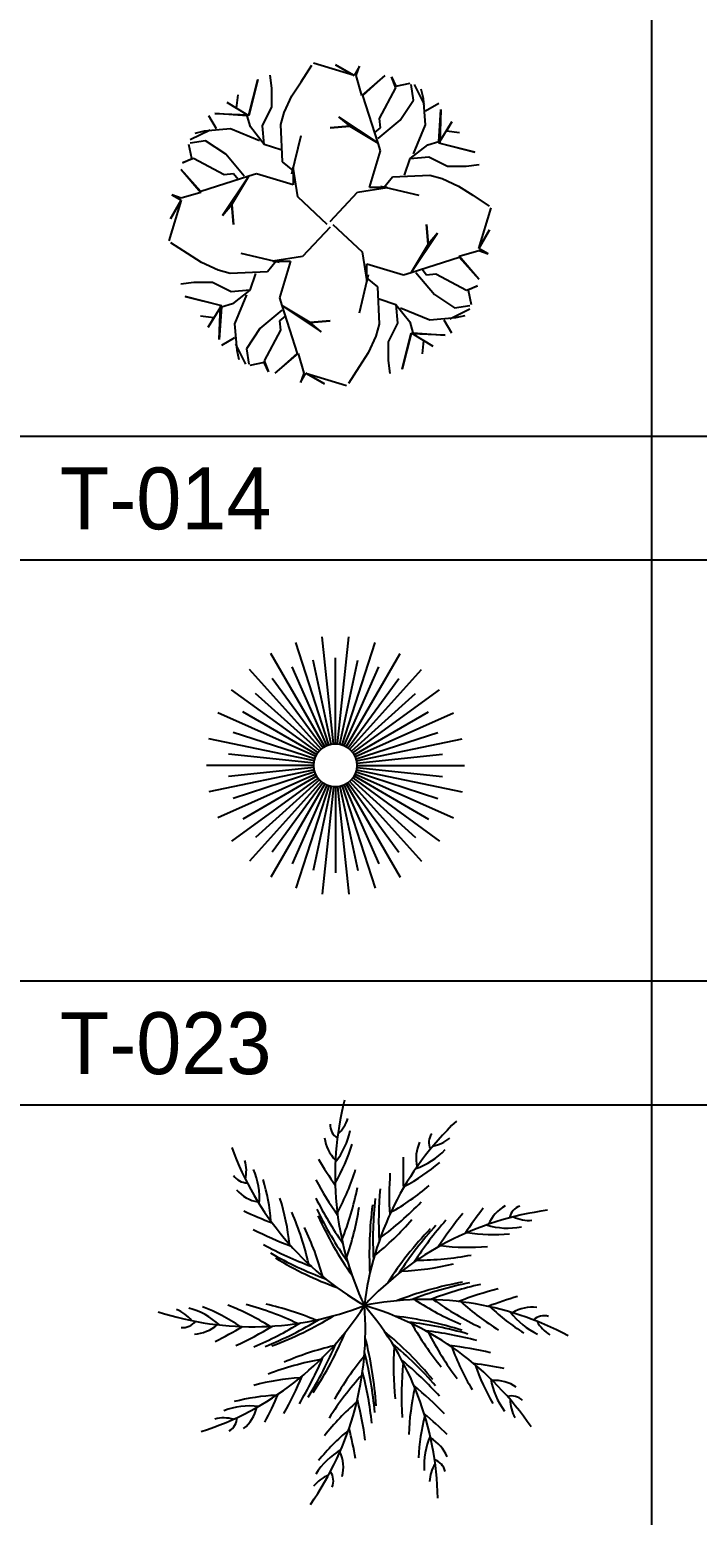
# Model space of a CAD drawing. Header units: millimetres. Extents: x 0 to 25200, y 0 to 17820.
# Drawn here: x 5728 to 7022, y 12363 to 15242 of the extents above; entities that cross this region are included whole.
import ezdxf
from ezdxf.enums import TextEntityAlignment as Align

# ---------------------------------------------------------------- set-up
doc = ezdxf.new("R2010")
doc.units = ezdxf.units.MM
doc.header["$LTSCALE"] = 100
doc.header["$MEASUREMENT"] = 0
for name, color, linetype in [('CO-TREE', 251, 'Continuous'), ('TB-FORM', 7, 'Continuous'), ('TB-TEXT', 4, 'Continuous')]:
    doc.layers.add(name, color=color, linetype=linetype)
doc.styles.add('DH-TEXT', font='')
doc.styles.get('DH-TEXT').set_extended_font_data('HY울릉도L')

# ---------------------------------------------------------------- blocks, each defined once
blk = doc.blocks.new('T-014')
at = {"layer": 'CO-TREE'}
for p, q in [((-63, 262.3), (-42.3, 294.2)), ((39.9, 274.3), (-38.7, 298.3)), ((39.9, 274.3), (3.8, 295.1)), ((3.8, 295.1), (39.9, 274.3)), ((50.6, 292.4), (39.9, 274.3)), ((44.1, 274.3), (50.6, 292.4)), ((-164.2, 198.4), (-146.6, 266.5)), ((-146.6, 266.5), (-164.2, 196.5)), ((-119.5, 249.7), (-122.7, 275.1)), ((-80.7, 234.8), (-63, 262.3)), ((54.8, 235.9), (44.1, 274.3)), ((99.6, 274.3), (54.8, 235.9)), ((57, 235.9), (99.6, 274.3)), ((120.9, 250.4), (112.2, 271.6)), ((112.2, 271.6), (120.9, 253.6)), ((120.9, 253.6), (148.3, 259.4)), ((-188.1, 211.3), (-185, 236.8)), ((-119.5, 213.5), (-119.5, 249.7)), ((-95.6, 202.9), (-80.7, 234.8)), ((86.7, 143.3), (57, 235.9)), ((88.9, 191.2), (120.9, 250.4)), ((154.7, 226.9), (150.5, 256.7)), ((176, 217.9), (157, 256.7)), ((174.1, 229.6), (169.6, 247.7)), ((-164.2, 196.5), (-205.8, 221.9)), ((-205.8, 221.9), (-188.1, 211.3)), ((-137.6, 177.1), (-119.5, 213.5)), ((-101.9, 179.4), (-95.6, 202.9)), ((129.3, 188.1), (154.7, 226.9)), ((178.3, 179), (174.1, 229.6)), ((178.3, 206.1), (203.7, 221)), ((203.7, 146.5), (207.9, 208.8)), ((207.9, 208.8), (205.7, 143.3)), ((-227, 171), (-241.9, 196.5)), ((-167.4, 196.5), (-229.7, 200.7)), ((-229.7, 200.7), (-164.2, 198.4)), ((-161.1, 175.2), (-167.4, 196.5)), ((-134.4, 141), (-161.1, 175.2)), ((-134.4, 141), (-137.6, 177.1)), ((-98.7, 107.1), (-101.9, 179.4)), ((31.5, 176.3), (-6.8, 173.2)), ((-6.8, 173.2), (31.5, 176.3)), ((86.7, 143.3), (10.3, 193.9)), ((10.3, 193.9), (31.5, 176.3)), ((31.5, 176.3), (86.7, 143.3)), ((80.3, 164.1), (90.9, 173.2)), ((86.7, 152.4), (129.3, 188.1)), ((90.9, 173.2), (88.9, 191.2)), ((154.7, 122.6), (178.3, 179)), ((203.7, 143.3), (229.2, 184.9)), ((229.2, 184.9), (218.6, 167.3)), ((-238.7, 168.7), (-277.6, 149.7)), ((-247.8, 147.5), (-277.6, 143.3)), ((-250.5, 166.8), (-268.5, 162.3)), ((-199.9, 171), (-250.5, 166.8)), ((-208.9, 122), (-247.8, 147.5)), ((-143.4, 147.5), (-199.9, 171)), ((-80.7, 83.6), (-63, 158.1)), ((182.5, 140.2), (203.7, 146.5)), ((218.6, 167.3), (244.1, 164.1)), ((-274.4, 113.6), (-280.3, 141)), ((-173.2, 79.4), (-208.9, 122)), ((-101.9, 130.4), (-134.4, 141)), ((69.6, 57.1), (90.9, 128.4)), ((90.9, 128.4), (86.7, 143.3)), ((148.3, 113.5), (182.5, 140.2)), ((148.3, 113.5), (184.4, 116.7)), ((184.4, 116.7), (220.8, 98.6)), ((273.8, 125.7), (203.7, 143.3)), ((205.7, 143.3), (273.8, 125.7)), ((-256.8, 49.7), (-295.2, 92.3)), ((-295.2, 92.3), (-256.8, 47.5)), ((-271.3, 113.6), (-292.5, 104.9)), ((-292.5, 104.9), (-274.4, 113.6)), ((-212.1, 81.7), (-271.3, 113.6)), ((-77.9, 90.1), (-98.7, 107.1)), ((-68.9, 39.1), (-77.9, 96.5)), ((-77.9, 96.5), (-77.9, 62.3)), ((137.7, 81), (148.3, 113.5)), ((220.8, 98.6), (257, 98.6)), ((257, 98.6), (282.4, 101.8)), ((-164.2, 79.4), (-256.8, 49.7)), ((-164.2, 79.4), (-214.8, 3)), ((-194, 83.6), (-212.1, 81.7)), ((-197.2, 24.2), (-164.2, 79.4)), ((-185, 73), (-194, 83.6)), ((-149.3, 83.6), (-164.2, 79.4)), ((-77.9, 62.3), (-149.3, 83.6)), ((90.9, 59.8), (165.4, 42.2)), ((97.3, 57.1), (114.4, 77.9)), ((114.4, 77.9), (186.7, 81)), ((186.7, 81), (210.2, 74.7)), ((210.2, 74.7), (242.1, 59.8)), ((242.1, 59.8), (269.6, 42.2)), ((-295.2, 32.6), (-319.1, -46)), ((-295.2, 32.6), (-316, -3.5)), ((-316, -3.5), (-295.2, 32.6)), ((-295.2, 36.8), (-313.3, 43.3)), ((-313.3, 43.3), (-295.2, 32.6)), ((-256.8, 47.5), (-295.2, 36.8)), ((-12.4, -14.1), (-68.9, 39.1)), ((-6.8, -8.4), (46.4, 48)), ((46.4, 48), (103.8, 57.1)), ((103.8, 57.1), (69.6, 57.1)), ((269.6, 42.2), (301.5, 21.4)), ((-214.8, 3), (-197.2, 24.2)), ((-197.2, 24.2), (-194, -14.1)), ((-194, -14.1), (-197.2, 24.2)), ((281.6, -60.8), (305.6, 17.9)), ((-6.8, -19.7), (-60, -76.2)), ((-1.1, -14.1), (55.3, -67.3)), ((183.6, -52.4), (180.4, -14.1)), ((180.4, -14.1), (183.6, -52.4)), ((281.6, -60.8), (302.4, -24.7)), ((302.4, -24.7), (281.6, -60.8)), ((-283.1, -70.3), (-315.1, -49.6)), ((150.6, -107.6), (201.2, -31.1)), ((183.6, -52.4), (150.6, -107.6)), ((201.2, -31.1), (183.6, -52.4)), ((-255.7, -88), (-283.1, -70.3)), ((-104.5, -88), (-179, -70.3)), ((-110.9, -85.2), (-128, -106)), ((-60, -76.2), (-117.4, -85.2)), ((-117.4, -85.2), (-83.2, -85.2)), ((-83.2, -85.2), (-104.5, -156.6)), ((55.3, -67.3), (64.4, -124.7)), ((150.6, -107.6), (243.2, -77.9)), ((243.2, -75.7), (281.6, -65)), ((281.6, -120.5), (243.2, -75.7)), ((243.2, -77.9), (281.6, -120.5)), ((299.7, -71.5), (281.6, -60.8)), ((281.6, -65), (299.7, -71.5)), ((-223.8, -102.9), (-255.7, -88)), ((-200.2, -109.2), (-223.8, -102.9)), ((-128, -106), (-200.2, -109.2)), ((-151.2, -109.2), (-161.9, -141.7)), ((67.1, -111.8), (49.5, -186.3)), ((64.4, -90.5), (135.7, -111.8)), ((64.4, -124.7), (64.4, -90.5)), ((135.7, -111.8), (150.6, -107.6)), ((159.7, -107.6), (195.4, -150.1)), ((171.4, -101.1), (180.4, -111.8)), ((180.4, -111.8), (198.5, -109.8)), ((198.5, -109.8), (257.7, -141.7)), ((-270.5, -126.8), (-296, -129.9)), ((-234.4, -126.8), (-270.5, -126.8)), ((-198, -144.9), (-234.4, -126.8)), ((-161.9, -141.7), (-198, -144.9)), ((-161.9, -141.7), (-196, -168.4)), ((64.4, -118.2), (85.1, -135.3)), ((85.1, -135.3), (88.3, -207.5)), ((257.7, -141.7), (278.9, -133.1)), ((278.9, -133.1), (260.8, -141.7)), ((260.8, -141.7), (266.7, -169.2)), ((-219.3, -171.5), (-287.3, -153.9)), ((-287.3, -153.9), (-217.3, -171.5)), ((-217.3, -171.5), (-242.8, -213.1)), ((-221.5, -237), (-219.3, -171.5)), ((-196, -168.4), (-217.3, -174.7)), ((-168.3, -150.7), (-191.8, -207.2)), ((-104.5, -156.6), (-100.3, -171.5)), ((-100.3, -171.5), (-23.8, -222.1)), ((-45.1, -204.5), (-100.3, -171.5)), ((-100.3, -171.5), (-70.6, -264.1)), ((88.3, -158.5), (120.8, -169.2)), ((120.8, -169.2), (147.5, -203.3)), ((120.8, -169.2), (124, -205.3)), ((195.4, -150.1), (234.2, -175.6)), ((234.2, -175.6), (264, -171.4)), ((-232.2, -195.4), (-257.7, -192.3)), ((-242.8, -213.1), (-232.2, -195.4)), ((-217.3, -174.7), (-221.5, -237)), ((-100.3, -180.5), (-142.8, -216.2)), ((-93.8, -192.3), (-104.5, -201.3)), ((-104.5, -201.3), (-102.5, -219.4)), ((-45.1, -204.5), (-6.8, -201.3)), ((-6.8, -201.3), (-45.1, -204.5)), ((129.9, -175.6), (186.3, -199.1)), ((186.3, -199.1), (236.9, -194.9)), ((213.4, -199.1), (228.3, -224.6)), ((225.2, -196.9), (264, -177.9)), ((236.9, -194.9), (255, -190.5)), ((-191.8, -207.2), (-187.6, -257.8)), ((-142.8, -216.2), (-168.3, -255.1)), ((-102.5, -219.4), (-134.4, -278.6)), ((-23.8, -222.1), (-45.1, -204.5)), ((88.3, -207.5), (82, -231.1)), ((124, -205.3), (105.9, -241.7)), ((133, -294.6), (150.6, -224.6)), ((150.6, -226.6), (133, -294.6)), ((147.5, -203.3), (153.8, -224.6)), ((150.6, -224.6), (192.2, -250.1)), ((216.1, -228.8), (150.6, -226.6)), ((153.8, -224.6), (216.1, -228.8)), ((-191.8, -234.3), (-217.3, -249.2)), ((-189.6, -246), (-170.6, -284.9)), ((-187.6, -257.8), (-183.2, -275.8)), ((-168.3, -255.1), (-164.1, -284.9)), ((82, -231.1), (67.1, -263)), ((105.9, -241.7), (105.9, -277.8)), ((174.6, -239.5), (171.4, -264.9)), ((192.2, -250.1), (174.6, -239.5)), ((-134.4, -281.7), (-161.9, -287.6)), ((-134.4, -278.6), (-125.8, -299.8)), ((-125.8, -299.8), (-134.4, -281.7)), ((-70.6, -264.1), (-113.2, -302.5)), ((-113.2, -302.5), (-68.4, -264.1)), ((-68.4, -264.1), (-57.7, -302.5)), ((67.1, -263), (49.5, -290.4)), ((105.9, -277.8), (109.1, -303.3)), ((-57.7, -302.5), (-64.2, -320.6)), ((-64.2, -320.6), (-53.5, -302.5)), ((-53.5, -302.5), (-17.4, -323.3)), ((-17.4, -323.3), (-53.5, -302.5)), ((-53.5, -302.5), (25.2, -326.4)), ((49.5, -290.4), (28.7, -322.3))]:
    blk.add_line(p, q, dxfattribs=at)
blk = doc.blocks.new('T-023')
at = {"layer": 'CO-TREE'}
for p, q in [((-19.4, 42.4), (-83.4, 240.7)), ((-10.5, 44.2), (-32.7, 251.8)), ((-2.5, 44.2), (19.3, 251.8)), ((6, 42.4), (70, 240.7)), ((-27.4, 38.4), (-131.8, 219.3)), ((-14.9, 43.3), (-50, 206.4)), ((-6.9, 44.2), (-6.9, 210.9)), ((1.5, 43.3), (36.6, 206.4)), ((14, 38.4), (118.4, 219.3)), ((-34, 33.1), (-173.2, 188.2)), ((-23.4, 40.6), (-90.5, 193.1)), ((10, 40.6), (77.5, 193.1)), ((20.6, 33.1), (160.2, 188.2)), ((-39.8, 26.4), (-208.3, 149.1)), ((-30.9, 35.7), (-129.6, 170.9)), ((17.1, 35.7), (115.8, 170.9)), ((26.9, 26.4), (194.9, 149.1)), ((-37.1, 30), (-161.6, 142)), ((24.2, 30), (148.2, 142)), ((-45.1, 19.3), (-234.9, 104.2)), ((-42.5, 22.9), (-186.5, 106.4)), ((29.5, 22.9), (173.6, 106.4)), ((31.8, 19.3), (221.6, 104.2)), ((-46.9, 14.9), (-205.2, 66.4)), ((33.1, 14.9), (191.8, 66.4)), ((-47.4, 10.9), (-251.8, 54)), ((34, 10.9), (238.5, 54)), ((-48.2, 2.4), (-256.7, 2.4)), ((-48.2, 6.4), (-214, 24.2)), ((34.9, 6.4), (200.7, 24.2)), ((34.9, 2.4), (243.3, 2.4)), ((-47.4, -6), (-251.8, -49.2)), ((-45.1, -14.5), (-234.9, -99.4)), ((-48.2, -1.6), (-214, -19.4)), ((-39.8, -21.6), (-208.3, -144.3)), ((-46.9, -10), (-205.2, -61.6)), ((-42.5, -18), (-186.5, -101.6)), ((-34, -28.3), (-173.2, -183.4)), ((-37.1, -25.1), (-161.6, -137.2)), ((20.6, -28.3), (160.2, -183.4)), ((24.2, -25.1), (148.2, -137.2)), ((26.9, -21.6), (194.9, -144.3)), ((29.5, -18), (173.6, -101.6)), ((31.8, -14.5), (221.6, -99.4)), ((33.1, -10), (191.8, -61.6)), ((34, -6), (238.5, -49.2)), ((34.9, -1.6), (200.7, -19.4)), ((-27.4, -33.6), (-131.8, -214.5)), ((-30.9, -30.9), (-129.6, -166.1)), ((-23.4, -35.8), (-90.5, -188.3)), ((-19.4, -37.6), (-83.4, -235.8)), ((-14.9, -38.5), (-50, -201.6)), ((-10.5, -39.4), (-32.7, -247)), ((-6.9, -39.4), (-6.9, -206.1)), ((-2.5, -39.4), (19.3, -247)), ((1.5, -38.5), (36.6, -201.6)), ((6, -37.6), (70, -235.8)), ((10, -35.8), (77.5, -188.3)), ((14, -33.6), (118.4, -214.5)), ((17.1, -30.9), (115.8, -166.1))]:
    blk.add_line(p, q, dxfattribs=at)
blk.add_circle((-6.9, 2.4), 41.8, dxfattribs=at)
blk = doc.blocks.new('T-032')
at = {"layer": 'CO-TREE'}
for centre, radius, start, end in [((538.7, 252.1), 588, 165.6722, 205.3952), ((-28.2, 350), 30.4, 177.5807, 236.8411), ((-90.9, 384), 70.1, 312.2337, 342.1531), ((591.6, -68.1), 588, 133.6319, 173.355), ((2.4, 333.3), 72.4, 186.6805, 225.3361), ((-159.6, 366.6), 142.2, 321.2407, 348.8143), ((163, 315.6), 30.4, 145.5404, 204.8009), ((127.8, 377.8), 70.1, 280.1934, 310.1128), ((302.5, 508.6), 588, 200.1725, 239.8955), ((-368.8, 422.9), 369.8, 329.8542, 342.6334), ((60.4, 399.5), 142.2, 289.2004, 316.774), ((180, 285.3), 72.4, 154.6403, 193.2959), ((-291.2, 260.7), 70.1, 346.734, 16.6534), ((-337.9, 207.5), 142.2, 355.741, 23.3146), ((519.9, 630.5), 693.9, 209.9899, 214.9402), ((-441.4, 396.6), 451.9, 331.3545, 342.9126), ((776.3, 262.6), 693.9, 177.9496, 182.8999), ((-87.1, 558.1), 369.8, 297.814, 310.5932), ((-220.2, 268.2), 30.4, 212.081, 271.3414), ((-542.2, 135.3), 369.8, 4.3545, 17.1337), ((524.1, 573.2), 693.9, 208.3688, 215.0123), ((749.6, 211.8), 693.9, 176.3286, 182.972), ((-162.6, 574.3), 451.9, 299.3143, 310.8723), ((-185.6, 271.8), 72.4, 221.1808, 259.8364), ((-587.1, 72.5), 451.9, 5.8548, 17.4128), ((533.1, 520.3), 693.9, 206.7498, 215.1093), ((-602.4, 350.5), 609, 338.4771, 348.4323), ((718, 127.8), 693.9, 173.4439, 183.1632), ((729.1, 162.2), 693.9, 174.7096, 183.069), ((72.6, 809.8), 693.9, 244.4902, 249.4404), ((-693.7, -56.6), 609, 12.9774, 22.9325), ((541.9, 485.2), 693.9, 205.4841, 215.2035), ((549.9, 459.4), 693.9, 204.3202, 215.2997), ((-555, 275.4), 558.9, 340.8363, 351.2284), ((440.1, -398.4), 588, 97.6319, 137.355), ((711, 101.7), 693.9, 172.2799, 183.2595), ((-323.5, 620.7), 609, 306.4368, 316.392), ((732.4, -264.8), 693.9, 140.3286, 146.972), ((783.9, -239.4), 693.9, 141.9496, 146.8999), ((314.8, 129.4), 72.4, 118.6403, 157.2959), ((318.8, 164), 30.4, 109.5404, 168.8009), ((108.6, 765), 693.9, 242.8691, 249.5126), ((-612.1, -91.7), 558.9, 15.3366, 25.7287), ((-323.2, 531.9), 558.9, 308.796, 319.1882), ((636.4, -331.2), 693.9, 136.2799, 147.2595), ((657.4, -314.2), 693.9, 137.4439, 147.1632), ((686.7, -292.9), 693.9, 138.7096, 147.069), ((285.1, 292.1), 142.2, 253.2004, 280.774), ((326.9, 234.9), 70.1, 244.1934, 274.1128), ((145.9, 726.5), 693.9, 241.2501, 249.6096), ((207.5, 564.7), 451.9, 263.3143, 274.8723), ((259.1, 507.2), 369.8, 261.814, 274.5932), ((173, 702.5), 693.9, 239.9844, 249.7037), ((194.3, 685.7), 693.9, 238.8205, 249.8), ((104.6, 696.7), 609, 270.4368, 280.392), ((52.7, 624.7), 558.9, 272.796, 283.1882), ((321.7, -637.7), 693.9, 100.2799, 111.2595), ((348.7, -636.2), 693.9, 101.4439, 111.1632), ((384.9, -636.2), 693.9, 102.7096, 111.069), ((438.3, -640.3), 693.9, 104.3286, 110.972), ((-418, -421.8), 451.9, 57.5529, 69.111), ((-382.7, -585.4), 609, 64.6755, 74.6307), ((-304.6, -543.1), 558.9, 67.0347, 77.4268), ((123.3, -576.6), 588, 61.6319, 101.355), ((411.3, 478.8), 558.9, 236.796, 247.1882), ((495.6, 506.6), 609, 234.4368, 244.392), ((501.2, 339.3), 451.9, 227.3143, 238.8723), ((495, -650), 693.9, 105.9496, 110.8999), ((-208.9, 546.7), 588, 251.8706, 291.5936), ((-382.2, -72.9), 70.1, 38.4321, 68.3515), ((-369.4, -142.5), 142.2, 47.4391, 75.0127), ((-488.9, 315.1), 588, 287.8706, 327.5936), ((-439.4, -347.6), 369.8, 56.0526, 68.8318), ((-441.3, 565.3), 693.9, 291.6825, 301.4019), ((-414.9, 571.5), 693.9, 290.5186, 301.4981), ((-578.5, -48.2), 588, 324.9681, 4.6912), ((-438.3, -383.4), 588, 0.9681, 40.6912), ((-156.9, -564.6), 588, 34.0339, 73.7569), ((-9.4, -710.6), 693.9, 72.6819, 83.6614), ((509.2, 262.5), 369.8, 225.814, 238.5932), ((403.8, 73.1), 142.2, 217.2004, 244.774), ((332.2, -75.9), 72.4, 82.6403, 121.2959), ((355.8, -50.3), 30.4, 73.5404, 132.8009), ((-344.1, -12.5), 30.4, 263.7791, 323.0395), ((-325.5, 16.9), 72.4, 272.879, 311.5346), ((-587.7, 552.9), 693.9, 296.1883, 301.1386), ((-530.2, 553.4), 693.9, 294.5673, 301.2107), ((-476.9, 558.9), 693.9, 292.9483, 301.3077), ((-670.2, 214.1), 693.9, 326.5186, 337.4981), ((-394.4, -586.3), 693.9, 39.6161, 50.5957), ((15.2, -721.9), 693.9, 73.8458, 83.5652), ((587.2, 237.3), 558.9, 209.198, 219.5901), ((47.3, -738.6), 693.9, 75.1116, 83.471), ((674.8, 222.9), 609, 206.8388, 216.794), ((404, 2.3), 70.1, 208.1934, 238.1128), ((74.2, -622.9), 558.9, 103.0347, 113.4268), ((-687.9, 193.5), 693.9, 327.6825, 337.4019), ((-662.2, -238.1), 693.9, 3.6161, 14.5957), ((-379.9, -609.1), 693.9, 40.7801, 50.4994), ((622.8, -117.4), 558.9, 176.1322, 186.5244), ((92.7, -767), 693.9, 76.7306, 83.374), ((602.3, 72), 451.9, 199.7162, 211.2743), ((35.9, -703), 609, 100.6755, 110.6307), ((-712.9, 167.4), 693.9, 328.9483, 337.3077), ((436.4, -456.6), 558.9, 140.1322, 150.5244), ((-663.9, -265.1), 693.9, 4.7801, 14.4994), ((688.4, -177.3), 609, 173.7731, 183.7282), ((-362.1, -640.7), 693.9, 42.0458, 50.4052), ((138.4, -801.9), 693.9, 78.3516, 83.3019), ((-88.8, -591.3), 451.9, 93.5529, 105.111), ((-752.8, 131.6), 693.9, 330.5673, 337.2107), ((454.1, -543.6), 609, 137.7731, 147.7282), ((-668.1, -301), 693.9, 6.0458, 14.4052), ((573.7, 0.2), 369.8, 198.2159, 210.9952), ((392.6, -118.8), 142.2, 189.6024, 217.176), ((-799, 97.5), 693.9, 332.1883, 337.1386), ((545.2, -264.2), 451.9, 166.6505, 178.2085), ((-339.5, -689.3), 693.9, 43.6648, 50.3082), ((260.1, -217.7), 72.4, 55.0423, 93.6979), ((-213.7, -336.9), 142.2, 83.4391, 111.0127), ((-149.8, -543.9), 369.8, 92.0526, 104.8318), ((-271.8, -182.1), 72.4, 308.879, 347.5346), ((287.3, -529.8), 451.9, 130.6505, 142.2085), ((-678.4, -353.7), 693.9, 7.6648, 14.3082), ((292.9, -205.9), 30.4, 45.9424, 105.2029), ((360, -181.7), 70.1, 180.5954, 210.5148), ((-265, -288.1), 70.1, 74.4321, 104.3515), ((-269.6, -216.8), 30.4, 299.7791, 359.0395), ((482.2, -308.7), 369.8, 165.1502, 177.9294), ((-320.3, -743.4), 693.9, 45.2858, 50.2361), ((210.1, -528.8), 369.8, 129.1502, 141.9294), ((-694.6, -408.8), 693.9, 9.2858, 14.2361), ((265.5, -309.7), 142.2, 156.5366, 184.1102), ((100.5, -320.3), 72.4, 21.9765, 60.6321), ((34.2, -402.2), 142.2, 120.5366, 148.1102), ((-105.5, -313.8), 72.4, 345.9765, 24.6321), ((203.9, -344.6), 70.1, 147.5297, 177.4491), ((134.3, -328.3), 30.4, 12.8767, 72.1371), ((-36.1, -394.2), 70.1, 111.5297, 141.4491), ((-82.8, -340.1), 30.4, 336.8767, 36.1371)]:
    blk.add_arc(centre, radius, start, end, dxfattribs=at)

msp = doc.modelspace()

# ---------------------------------------------------------------- linework, layer by layer
at = {"layer": 'TB-FORM', "color": 251}
for p, q in [((6933.3, 16350), (6933.3, 510)), ((12000, 14454), (600, 14454)), ((12000, 14214), (600, 14214)), ((12000, 13398), (600, 13398)), ((12000, 13158), (600, 13158))]:
    msp.add_line(p, q, dxfattribs=at)

# ---------------------------------------------------------------- block references
at = {"layer": 'CO-TREE'}
for name, p in [('T-014', (6317, 14879.2)), ('T-023', (6327.5, 13814.1)), ('T-032', (6369.2, 12769.7))]:
    msp.add_blockref(name, p, dxfattribs=at)

# ---------------------------------------------------------------- texts
at = {"layer": 'TB-TEXT', "style": 'DH-TEXT'}
for s, p in [('T-014', (5786.7, 14334)), ('T-023', (5786.7, 13278))]:
    msp.add_text(s, height=120, dxfattribs=at).set_placement(p, align=Align.MIDDLE_LEFT)

doc.saveas('drawing.dxf')
